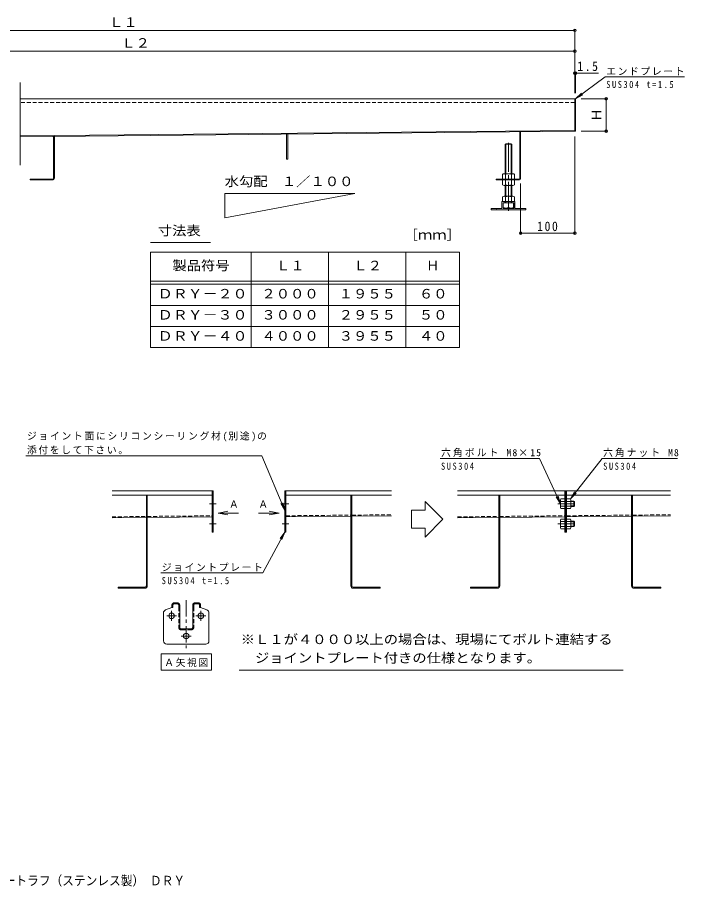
# Model space of a CAD drawing. Units: millimetres at full size, with parts at other scales. Extents: x -1089 to 1154, y -801 to 804.
# Drawn here: x -78 to 1154, y -801 to 804 of the extents above; entities that cross this region are included whole.
import ezdxf
from ezdxf.enums import TextEntityAlignment as Align

# ---------------------------------------------------------------- set-up
doc = ezdxf.new("R2010")
doc.units = ezdxf.units.MM
doc.header["$LTSCALE"] = 6
doc.header["$PDMODE"] = 32
doc.header["$PDSIZE"] = 4.8
for name, pattern in [('CHAIN1', [8, 5, -1, 1, -1]), ('CHAIN2', [12, 9, -1, 1, -1]), ('DASHED1', [1.8, 1.2, -0.6])]:
    doc.linetypes.add(name, pattern=pattern)
for name, color, linetype, lineweight in [('0-4_その他', 7, 'Continuous', 13), ('9-0', 3, 'Continuous', 13), ('9-1', 6, 'Continuous', 13), ('9-2', 4, 'Continuous', 13), ('9-3', 2, 'Continuous', 13), ('9-4', 7, 'Continuous', 13), ('9-5', 7, 'Continuous', 13), ('9-7', 4, 'Continuous', 13), ('9-8', 2, 'Continuous', 13), ('D-0', 4, 'Continuous', 13), ('D-F', 2, 'Continuous', 13), ('E-0', 3, 'DASHED1', 13), ('E-1', 6, 'Continuous', 13), ('E-2', 4, 'Continuous', 13), ('E-5', 7, 'Continuous', 13), ('E-F', 2, 'Continuous', 13)]:
    doc.layers.add(name, color=color, linetype=linetype, lineweight=lineweight)
doc.layers.add('F-5_F-5ﾚｲﾔ', color=2, linetype='Continuous')
doc.styles.add('ＭＳ ゴシック', font='')
doc.styles.get('ＭＳ ゴシック').set_extended_font_data('MS Gothic')

msp = doc.modelspace()

# ---------------------------------------------------------------- linework, layer by layer
at = {"layer": '0-4_その他'}
for p, q in [((950.979, 701.109), (952.479, 701.109)), ((850.979, 405.555), (950.979, 405.555))]:
    msp.add_line(p, q, dxfattribs=at)
at = {"layer": '9-0'}
for p, q in [((950.979, 653.771), (-73.135, 653.771)), ((950.979, 653.771), (950.979, 593.771)), ((-73.135, 585.029), (950.979, 595.271)), ((-73.135, 583.529), (950.979, 593.771))]:
    msp.add_line(p, q, dxfattribs=at)
at = {"layer": '9-0', "linetype": 'DASHED1'}
msp.add_line((950.979, 646.771), (-73.135, 646.771), dxfattribs=at)
at = {"layer": '9-1'}
for p, q in [((-11.186, 584.149), (-11.186, 507.27)), ((-9.686, 584.164), (-9.686, 507.27)), ((849.479, 592.756), (849.479, 507.27)), ((850.979, 592.771), (850.979, 507.27)), ((-54.686, 505.27), (-54.686, 503.77)), ((-13.186, 505.27), (-54.686, 505.27)), ((-13.186, 503.77), (-54.686, 503.77)), ((805.979, 505.27), (805.979, 503.77)), ((847.479, 505.27), (805.979, 505.27)), ((847.479, 503.77), (805.979, 503.77))]:
    msp.add_line(p, q, dxfattribs=at)
for centre, radius in [((-13.186, 507.27), 2), ((-13.186, 507.27), 3.5), ((847.479, 507.27), 2), ((847.479, 507.27), 3.5)]:
    msp.add_arc(centre, radius, 270, 0, dxfattribs=at)
at = {"layer": '9-2'}
for p, q in [((952.479, 653.771), (950.979, 653.771)), ((952.479, 653.771), (952.479, 593.771)), ((952.479, 593.771), (950.979, 593.771))]:
    msp.add_line(p, q, dxfattribs=at)
at = {"layer": '9-3'}
for p, q in [((418.896, 588.45), (418.896, 542.271)), ((420.896, 588.47), (420.896, 542.271)), ((420.896, 542.271), (418.896, 542.271))]:
    msp.add_line(p, q, dxfattribs=at)
at = {"layer": '9-4'}
for p, q in [((950.979, 780.062), (-660.497, 780.062)), ((950.979, 781.562), (950.979, 663.771)), ((-615.496, 741.677), (950.979, 741.677)), ((952.479, 702.609), (952.479, 663.771)), ((952.479, 701.109), (994.824, 701.109)), ((1010.232, 653.771), (962.479, 653.771)), ((1008.732, 593.771), (1008.732, 653.771)), ((950.979, 404.055), (950.979, 583.771)), ((1010.232, 593.771), (962.479, 593.771)), ((850.979, 404.055), (850.979, 497.27))]:
    msp.add_line(p, q, dxfattribs=at)
for p in [(950.979, 780.062), (950.979, 741.677), (950.979, 701.109), (952.479, 701.109), (1008.732, 653.771), (1008.732, 593.771), (850.979, 405.555), (950.979, 405.555)]:
    msp.add_point(p, dxfattribs=at)
at = {"layer": '9-5'}
for p, q in [((1007.155, 694.147), (1153.688, 694.147)), ((-73.135, 530.798), (-73.135, 683.852)), ((952.479, 653.771), (965.605, 661.03))]:
    msp.add_line(p, q, dxfattribs=at)
msp.add_lwpolyline([(1007.155, 694.147), (952.479, 653.771), (963.279, 664.18)], dxfattribs=at)
at = {"layer": '9-7'}
for p, q in [((823.426, 570.771), (822.479, 569.824)), ((822.479, 569.824), (822.479, 515.271)), ((823.426, 570.771), (823.426, 515.271)), ((833.532, 570.771), (834.479, 569.824)), ((820.271, 515.271), (836.687, 515.271)), ((823.014, 514.144), (823.014, 505.271)), ((833.944, 514.144), (833.944, 505.271)), ((839.429, 514.144), (839.429, 505.271)), ((817.529, 494.897), (817.529, 503.77)), ((823.014, 494.897), (823.014, 503.77)), ((833.944, 494.897), (833.944, 503.77)), ((836.687, 493.771), (820.271, 493.771)), ((822.479, 493.771), (822.479, 473.77)), ((823.426, 493.771), (823.426, 473.77)), ((833.532, 493.771), (833.532, 473.77)), ((834.479, 493.771), (834.479, 473.77)), ((820.271, 473.77), (836.687, 473.77)), ((823.014, 472.644), (823.014, 463.77)), ((833.944, 472.644), (833.944, 463.77)), ((839.429, 472.644), (839.429, 463.77)), ((818.996, 461.771), (837.962, 461.771)), ((818.996, 452.889), (818.996, 461.771)), ((822.479, 463.77), (822.479, 461.771)), ((823.426, 463.77), (823.426, 461.771)), ((828.479, 452.889), (828.479, 461.771)), ((833.532, 463.77), (833.532, 461.771)), ((834.479, 463.77), (834.479, 461.771)), ((837.962, 452.889), (837.962, 461.771))]:
    msp.add_line(p, q, dxfattribs=at)
at = {"layer": '9-7', "linetype": 'CHAIN2'}
msp.add_line((828.479, 572.56), (828.479, 444.176), dxfattribs=at)
at = {"layer": '9-7'}
for points in [[(822.479, 569.824), (834.479, 569.824), (834.479, 515.271)], [(823.426, 570.771), (833.532, 570.771), (833.532, 515.271)], [(817.529, 514.144), (817.529, 505.271), (839.429, 505.271)], [(839.429, 494.897), (839.429, 503.77), (817.529, 503.77)], [(817.529, 472.644), (817.529, 463.77), (839.429, 463.77)]]:
    msp.add_lwpolyline(points, dxfattribs=at)
for centre, radius, start, end in [((820.271, 511.367), 3.903, 45.36131, 134.63898), ((828.479, 501.443), 13.828, 66.71982, 113.28032), ((836.687, 511.367), 3.903, 45.36131, 134.6382), ((820.271, 497.674), 3.903, 225.36131, 314.6382), ((828.479, 507.599), 13.828, 246.71982, 293.28032), ((836.687, 497.674), 3.903, 225.36131, 314.63898), ((820.271, 469.867), 3.903, 45.36131, 134.63898), ((828.479, 459.943), 13.828, 66.71982, 113.28032), ((836.687, 469.867), 3.903, 45.36131, 134.6382), ((823.738, 462.378), 10.608, 243.45061, 296.54939), ((833.221, 462.378), 10.608, 243.45061, 296.54939)]:
    msp.add_arc(centre, radius, start, end, dxfattribs=at)
at = {"layer": '9-8'}
for p, q in [((796.479, 450.771), (796.479, 448.771)), ((805.979, 450.771), (796.479, 450.771)), ((816.479, 450.771), (806.979, 450.771)), ((838.478, 450.771), (818.479, 450.771)), ((821.979, 463.77), (821.979, 461.771)), ((834.979, 463.77), (834.979, 461.771)), ((840.479, 463.77), (834.979, 463.77)), ((838.478, 461.771), (834.979, 461.771)), ((838.478, 461.771), (838.478, 450.771)), ((840.479, 463.77), (840.479, 450.771)), ((849.979, 450.771), (840.479, 450.771)), ((860.478, 450.771), (850.979, 450.771))]:
    msp.add_line(p, q, dxfattribs=at)
for points in [[(860.478, 450.771), (860.478, 448.771), (796.479, 448.771)], [(805.979, 450.771), (806.479, 450.271), (806.979, 450.771)], [(821.979, 463.77), (816.479, 463.77), (816.479, 450.771)], [(821.979, 461.771), (818.479, 461.771), (818.479, 450.771)], [(850.979, 450.771), (850.479, 450.271), (849.979, 450.771)]]:
    msp.add_lwpolyline(points, dxfattribs=at)
at = {"layer": 'D-0', "color": 7}
for p, q in [((167.475, 388.536), (278.117, 388.536)), ((167.475, 370.604), (167.475, 194.167)), ((738.255, 370.604), (167.475, 370.604)), ((353.587, 194.167), (353.587, 370.604)), ((496.335, 370.604), (496.335, 194.167)), ((639.081, 194.167), (639.081, 370.604)), ((738.255, 194.167), (738.255, 370.604)), ((167.475, 316.834), (738.255, 316.834)), ((738.255, 311.167), (167.475, 311.167)), ((738.255, 272.167), (167.475, 272.167)), ((738.255, 233.167), (167.475, 233.167)), ((738.255, 194.167), (167.475, 194.167))]:
    msp.add_line(p, q, dxfattribs=at)
at = {"layer": 'D-F', "color": 7}
msp.add_lwpolyline([(304.609, 478.947), (544.609, 478.947), (304.609, 433.947)], close=True, dxfattribs=at)
at = {"layer": 'E-0', "linetype": 'Continuous'}
for p, q in [((281.736, -70.174), (96.652, -70.174)), ((281.736, -78.574), (96.652, -78.574)), ((417.494, -70.174), (612.648, -70.174)), ((417.494, -78.574), (612.648, -78.574)), ((932.287, -70.174), (734.593, -70.174)), ((932.287, -78.574), (734.593, -78.574)), ((935.887, -70.174), (1127.582, -70.174)), ((935.887, -78.574), (1127.582, -78.574)), ((96.652, -120.026), (159.936, -119.393)), ((161.737, -119.375), (281.736, -118.175)), ((417.494, -118.139), (537.493, -116.939)), ((539.294, -116.921), (612.648, -116.187)), ((734.593, -120.152), (810.487, -119.393)), ((812.288, -119.375), (932.287, -118.175)), ((935.887, -118.139), (1055.887, -116.939)), ((1057.688, -116.921), (1127.582, -116.222))]:
    msp.add_line(p, q, dxfattribs=at)
at = {"layer": 'E-0'}
for p, q in [((96.652, -118.226), (159.936, -117.593)), ((161.737, -117.575), (281.736, -116.375)), ((417.494, -116.339), (537.493, -115.139)), ((539.294, -115.121), (612.648, -114.387)), ((734.593, -118.352), (810.487, -117.593)), ((812.288, -117.575), (932.287, -116.375)), ((935.887, -116.339), (1055.887, -115.139)), ((1057.688, -115.121), (1127.582, -114.422)), ((207.131, -285.561), (207.131, -281.361)), ((208.931, -285.561), (207.131, -285.561)), ((208.931, -281.361), (208.931, -285.561)), ((217.331, -277.161), (211.331, -277.161)), ((211.331, -278.961), (217.331, -278.961)), ((219.731, -281.361), (219.731, -285.561)), ((219.731, -285.561), (219.731, -322.761)), ((221.531, -281.361), (221.531, -322.761)), ((245.531, -281.361), (245.531, -322.761)), ((247.331, -281.361), (247.331, -285.561)), ((247.331, -285.561), (247.331, -322.761)), ((255.731, -277.161), (249.731, -277.161)), ((249.731, -278.961), (255.731, -278.961)), ((258.131, -281.361), (258.131, -285.561)), ((258.131, -285.561), (259.931, -285.561)), ((259.931, -285.561), (259.931, -281.361)), ((223.931, -325.161), (243.131, -325.161)), ((243.131, -326.961), (223.931, -326.961))]:
    msp.add_line(p, q, dxfattribs=at)
for centre, radius, start, end in [((211.331, -281.361), 4.2, 90, 180), ((211.331, -281.361), 2.4, 90, 180), ((217.331, -281.361), 4.2, 0, 90), ((217.331, -281.361), 2.4, 0, 90), ((249.731, -281.361), 4.2, 90, 180), ((249.731, -281.361), 2.4, 90, 180), ((255.731, -281.361), 4.2, 0, 90), ((255.731, -281.361), 2.4, 0, 90), ((223.931, -322.761), 4.2, 180, 270), ((243.131, -322.761), 4.2, 270, 0)]:
    msp.add_arc(centre, radius, start, end, dxfattribs=at)
at = {"layer": 'E-0', "linetype": 'Continuous'}
for centre, start, end in [((223.931, -322.761), 180, 270), ((243.131, -322.761), 270, 0)]:
    msp.add_arc(centre, 2.4, start, end, dxfattribs=at)
at = {"layer": 'E-1'}
for p, q in [((159.936, -78.574), (159.936, -245.975)), ((161.737, -78.574), (161.737, -245.975)), ((537.493, -78.574), (537.493, -245.975)), ((539.294, -78.574), (539.294, -245.975)), ((810.487, -78.574), (810.487, -245.975)), ((812.288, -78.574), (812.288, -245.975)), ((1055.887, -78.574), (1055.887, -245.975)), ((1057.688, -78.574), (1057.688, -245.975)), ((107.737, -248.375), (107.737, -250.174)), ((157.536, -248.375), (107.737, -248.375)), ((157.536, -250.174), (107.737, -250.174)), ((541.694, -248.375), (591.493, -248.375)), ((541.694, -250.174), (591.493, -250.174)), ((591.493, -248.375), (591.493, -250.174)), ((758.288, -248.375), (758.288, -250.174)), ((808.087, -248.375), (758.288, -248.375)), ((808.087, -250.174), (758.288, -250.174)), ((1060.087, -248.375), (1109.887, -248.375)), ((1060.087, -250.174), (1109.887, -250.174)), ((1109.887, -248.375), (1109.887, -250.174)), ((195.377, -290.082), (207.131, -285.561)), ((207.131, -280.761), (207.131, -285.561)), ((217.931, -277.161), (210.731, -277.161)), ((221.531, -280.761), (221.531, -325.161)), ((245.531, -280.761), (245.531, -325.161)), ((256.331, -277.161), (249.131, -277.161)), ((259.931, -280.761), (259.931, -285.561)), ((271.685, -290.082), (259.931, -285.561)), ((191.531, -295.682), (191.531, -347.361)), ((275.531, -295.682), (275.531, -347.361)), ((221.531, -325.161), (245.531, -325.161)), ((269.531, -353.361), (197.531, -353.361))]:
    msp.add_line(p, q, dxfattribs=at)
at = {"layer": 'E-1', "color": 2}
for p, q in [((707.395, -122.774), (674.395, -89.774)), ((674.395, -106.274), (674.395, -89.774)), ((674.395, -106.274), (649.711, -106.274)), ((707.395, -122.774), (674.395, -155.774)), ((674.395, -155.774), (674.395, -139.274))]:
    msp.add_line(p, q, dxfattribs=at)
at = {"layer": 'E-1', "linetype": 'CHAIN1'}
for p, q in [((233.531, -272.094), (233.531, -360.531)), ((197.514, -301.161), (215.548, -301.161)), ((206.531, -310.178), (206.531, -292.144)), ((269.548, -301.161), (251.514, -301.161)), ((260.531, -310.178), (260.531, -292.144)), ((224.514, -338.361), (242.548, -338.361))]:
    msp.add_line(p, q, dxfattribs=at)
at = {"layer": 'E-1', "color": 2}
msp.add_lwpolyline([(674.395, -139.274), (649.711, -139.274), (649.711, -106.274)], dxfattribs=at)
at = {"layer": 'E-1'}
for centre in [(206.531, -301.161), (260.531, -301.161), (233.531, -338.361)]:
    msp.add_circle(centre, 5.1, dxfattribs=at)
for centre, radius, start, end in [((157.536, -245.975), 2.4, 270, 0), ((157.536, -245.975), 4.2, 270, 0), ((541.694, -245.975), 4.2, 180, 270), ((541.694, -245.975), 2.4, 180, 270), ((808.087, -245.975), 2.4, 270, 0), ((808.087, -245.975), 4.2, 270, 0), ((1060.087, -245.975), 4.2, 180, 270), ((1060.087, -245.975), 2.4, 180, 270), ((210.731, -280.761), 3.6, 90, 180), ((217.931, -280.761), 3.6, 0, 90), ((249.131, -280.761), 3.6, 90, 180), ((256.331, -280.761), 3.6, 0, 90), ((197.531, -295.682), 6, 111.03749, 180), ((269.531, -295.682), 6, 0, 68.96251), ((197.531, -347.361), 6, 180, 270), ((269.531, -347.361), 6, 270, 0)]:
    msp.add_arc(centre, radius, start, end, dxfattribs=at)
at = {"layer": 'E-2'}
for p, q in [((281.736, -70.174), (283.537, -70.174)), ((281.736, -70.174), (281.736, -146.374)), ((283.537, -70.174), (283.537, -146.374)), ((415.694, -70.174), (417.494, -70.174)), ((415.694, -70.174), (415.694, -146.374)), ((417.494, -70.174), (417.494, -146.374)), ((932.287, -70.174), (934.087, -70.174)), ((932.287, -70.174), (932.287, -146.374)), ((934.087, -70.174), (935.887, -70.174)), ((934.087, -70.174), (934.087, -146.374)), ((283.537, -146.374), (281.736, -146.374)), ((417.494, -146.374), (415.694, -146.374))]:
    msp.add_line(p, q, dxfattribs=at)
for points in [[(934.087, -70.174), (934.087, -146.374), (932.287, -146.374)], [(935.887, -70.174), (935.887, -146.374), (934.087, -146.374)]]:
    msp.add_lwpolyline(points, dxfattribs=at)
at = {"layer": 'E-5'}
for p, q in [((-62.31, -5.824), (372.857, -5.824)), ((702.176, -10.713), (886.019, -10.713)), ((1001.477, -10.713), (1140.814, -10.713)), ((924.487, -94.174), (920.04, -79.849)), ((942.822, -85.174), (953.562, -74.703)), ((415.694, -106.888), (411.693, -92.432)), ((415.694, -146.374), (406.906, -158.531)), ((186.58, -221.974), (374.884, -221.974)), ((187.031, -371.492), (280.031, -371.492)), ((187.031, -371.492), (187.031, -401.492)), ((280.031, -371.492), (280.031, -401.492)), ((187.031, -401.492), (280.031, -401.492)), ((331.003, -401.492), (1040.285, -401.492))]:
    msp.add_line(p, q, dxfattribs=at)
at = {"layer": 'E-5', "color": 4}
for p, q in [((292.334, -111.209), (310.334, -108.014)), ((292.334, -111.209), (330.143, -111.209)), ((292.334, -111.209), (310.334, -114.405)), ((404.909, -111.209), (367.1, -111.209)), ((404.909, -111.209), (386.909, -108.014)), ((404.909, -111.209), (386.909, -114.405))]:
    msp.add_line(p, q, dxfattribs=at)
at = {"layer": 'E-5'}
for points in [[(372.857, -5.824), (415.694, -106.888), (408.087, -93.96)], [(886.019, -10.713), (924.487, -94.174), (916.484, -81.488)], [(1001.477, -10.713), (942.822, -85.174), (950.486, -72.28)], [(374.884, -221.974), (415.694, -146.374), (410.352, -160.391)]]:
    msp.add_lwpolyline(points, dxfattribs=at)
at = {"layer": 'E-F', "linetype": 'CHAIN1'}
for p, q in [((276.505, -94.174), (288.768, -94.174)), ((410.462, -94.174), (422.725, -94.174)), ((919.362, -94.174), (954.527, -94.174)), ((276.505, -131.374), (288.768, -131.374)), ((410.462, -131.374), (422.725, -131.374)), ((919.362, -131.374), (954.527, -131.374))]:
    msp.add_line(p, q, dxfattribs=at)
at = {"layer": 'E-F'}
for p, q in [((924.487, -87.426), (924.487, -100.923)), ((925.353, -85.174), (932.287, -85.174)), ((925.353, -89.678), (932.287, -89.678)), ((932.287, -85.174), (932.287, -103.174)), ((942.822, -85.174), (935.887, -85.174)), ((935.887, -85.174), (935.887, -103.174)), ((942.822, -89.678), (935.887, -89.678)), ((943.688, -87.426), (943.688, -100.923)), ((943.688, -89.374), (949.475, -89.374)), ((943.688, -90.186), (950.287, -90.186)), ((950.287, -90.186), (949.475, -89.374)), ((950.287, -98.163), (950.287, -90.186)), ((925.353, -98.671), (932.287, -98.671)), ((925.353, -103.174), (932.287, -103.174)), ((942.822, -98.671), (935.887, -98.671)), ((942.822, -103.174), (935.887, -103.174)), ((943.688, -98.163), (950.287, -98.163)), ((943.688, -98.974), (949.475, -98.974)), ((924.487, -124.626), (924.487, -138.123)), ((925.353, -122.374), (932.287, -122.374)), ((925.353, -126.878), (932.287, -126.878)), ((932.287, -122.374), (932.287, -140.374)), ((942.822, -122.374), (935.887, -122.374)), ((935.887, -122.374), (935.887, -140.374)), ((942.822, -126.878), (935.887, -126.878)), ((943.688, -124.626), (943.688, -138.123)), ((943.688, -126.574), (949.475, -126.574)), ((943.688, -127.386), (950.287, -127.386)), ((950.287, -127.386), (949.475, -126.574)), ((950.287, -135.363), (950.287, -127.386)), ((925.353, -135.871), (932.287, -135.871)), ((925.353, -140.374), (932.287, -140.374)), ((942.822, -135.871), (935.887, -135.871)), ((942.822, -140.374), (935.887, -140.374)), ((943.688, -135.363), (950.287, -135.363)), ((943.688, -136.174), (949.475, -136.174))]:
    msp.add_line(p, q, dxfattribs=at)
for points in [[(949.475, -89.374), (949.475, -98.974), (950.287, -98.163)], [(949.475, -126.574), (949.475, -136.174), (950.287, -135.363)]]:
    msp.add_lwpolyline(points, dxfattribs=at)
for centre, radius, start, end in [((927.847, -87.426), 3.36, 137.92537, 222.07443), ((936.595, -94.174), 12.107, 158.19786, 201.80214), ((940.327, -87.426), 3.36, 317.92557, 42.07463), ((931.58, -94.174), 12.107, 338.19786, 21.80214), ((927.847, -100.923), 3.36, 137.92572, 222.07428), ((940.327, -100.923), 3.36, 317.92572, 42.07428), ((927.847, -124.626), 3.36, 137.92537, 222.07443), ((936.595, -131.374), 12.107, 158.19786, 201.80214), ((940.327, -124.626), 3.36, 317.92557, 42.07463), ((931.58, -131.374), 12.107, 338.19786, 21.80214), ((927.847, -138.123), 3.36, 137.92572, 222.07428), ((940.327, -138.123), 3.36, 317.92572, 42.07428)]:
    msp.add_arc(centre, radius, start, end, dxfattribs=at)

# ---------------------------------------------------------------- texts
at = {"layer": '9-4', "color": 2, "style": 'ＭＳ ゴシック', "width": 1.1}
for s, p in [('Ｌ１', (91.232, 781.062)), ('Ｌ２', (113.732, 742.677))]:
    msp.add_text(s, height=17.6, dxfattribs=at).set_placement(p, align=Align.BOTTOM_LEFT)
at = {"layer": '9-4', "color": 2, "style": 'ＭＳ ゴシック'}
msp.add_text('Ｈ', height=17.6, rotation=90, dxfattribs=at).set_placement((1005.132, 611.771), align=Align.BOTTOM_LEFT)
at = {"layer": '9-4', "color": 2, "char_height": 17.6, "attachment_point": 7, "style": 'ＭＳ ゴシック'}
for s, insert in [('\\T1.27;\\W0.9;1.5', (955.577, 704.709)), ('\\T1.27;\\W0.9;100', (881.479, 409.155))]:
    msp.add_mtext(s, dxfattribs=dict(at, insert=insert))
at = {"layer": '9-5', "char_height": 13.2, "attachment_point": 7, "style": 'ＭＳ ゴシック'}
for s, insert in [('\\T1.17;エンドプレート', (1009.026, 697.002)), ('\\T1.39;\\W0.85;SUS304\\~t=1.5', (1009.026, 673.292))]:
    msp.add_mtext(s, dxfattribs=dict(at, insert=insert))
at = {"layer": 'D-F', "style": 'ＭＳ ゴシック'}
for s, width, p in [('水勾配\u3000１／１００', 1.1, (304.609, 487.077)), ('寸法表', 1.1, (181.074, 396.186)), ('［ｍｍ］', 1.1, (634.985, 388.536)), ('製品符号', 1.1, (208.031, 331.719)), ('Ｌ１', 1.1, (399.461, 331.719)), ('Ｌ２', 1.1, (542.209, 331.719)), ('ＤＲＹ－２０', 1.15, (181.031, 279.667)), ('２０００', 1.1, (372.461, 279.667)), ('１９５５', 1.1, (515.208, 279.667)), ('６０', 1.1, (663.168, 279.667)), ('ＤＲＹ－３０', 1.15, (181.031, 240.667)), ('３０００', 1.1, (372.461, 240.667)), ('２９５５', 1.1, (515.208, 240.667)), ('５０', 1.1, (663.168, 240.667)), ('ＤＲＹ－４０', 1.15, (181.031, 201.667)), ('４０００', 1.1, (372.461, 201.667)), ('３９５５', 1.1, (515.208, 201.667)), ('４０', 1.1, (663.168, 201.667))]:
    msp.add_text(s, height=17.6, dxfattribs=dict(at, width=width)).set_placement(p, align=Align.BOTTOM_LEFT)
msp.add_text('Ｈ', height=17.6, dxfattribs=at).set_placement((676.668, 331.719), align=Align.BOTTOM_LEFT)
at = {"layer": 'E-5', "style": 'ＭＳ ゴシック'}
for p in [(312.515, -105.553), (366.728, -105.553)]:
    msp.add_text('Ａ', height=13.2, dxfattribs=at).set_placement(p, align=Align.BOTTOM_LEFT)
at = {"layer": 'E-5', "color": 2, "style": 'ＭＳ ゴシック', "width": 1.1}
for s, p in [('※Ｌ１が４０００以上の場合は、現場にてボルト連結する', (334.145, -358.57)), ('\u3000ジョイントプレート付きの仕様となります。', (334.145, -392.847))]:
    msp.add_text(s, height=17.6, dxfattribs=at).set_placement(p, align=Align.BOTTOM_LEFT)
at = {"layer": 'E-5', "char_height": 13.2, "attachment_point": 7, "style": 'ＭＳ ゴシック'}
for s, insert in [('\\T1.18;ジョイント面にシリコンシーリング材(別途)の', (-60.44, 20.884)), ('\\T1.17;添付をして下さい。', (-60.44, -2.969)), ('\\T1.22;六角ボルト\\~M8×15', (704.047, -7.858)), ('\\T1.21;六角ナット\\~M8', (1003.348, -7.858)), ('\\T1.39;\\W0.85;SUS304', (704.047, -31.568)), ('\\T1.39;\\W0.85;SUS304', (1003.348, -31.568)), ('\\T1.17;ジョイントプレート', (188.451, -219.119)), ('\\T1.39;\\W0.85;SUS304\\~t=1.5', (188.451, -242.829)), ('\\T1.17;Ａ矢視図', (193.031, -395.492))]:
    msp.add_mtext(s, dxfattribs=dict(at, insert=insert))
at = {"layer": 'F-5_F-5ﾚｲﾔ', "style": 'ＭＳ ゴシック', "width": 0.9}
msp.add_text('ＨＡＣＣＰ対応\u3000ドライ厨房用サニタリートラフ（ステンレス製） ＤＲＹ', height=17.6, dxfattribs=at).set_placement((-492.3, -804.088), align=Align.BOTTOM_LEFT)

doc.saveas('drawing.dxf')
